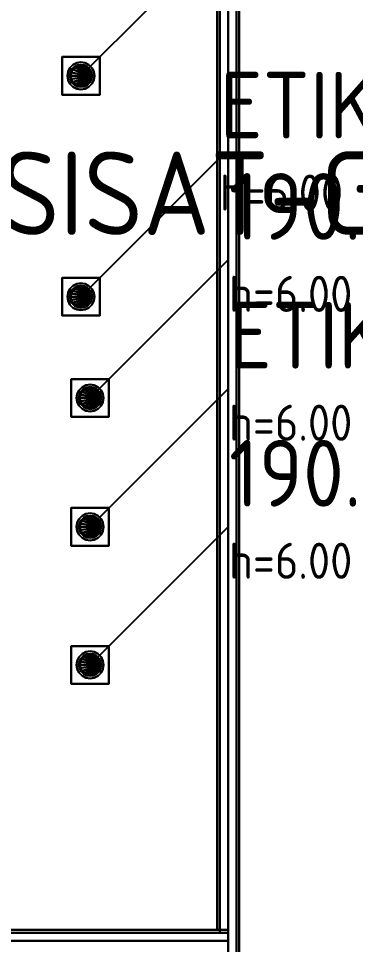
# Model space of a CAD drawing. Header units: metres. Extents: x 0 to 320, y 0 to 192.
# Drawn here: x 186.38 to 198.51, y 57.89 to 91.24 of the extents above; entities that cross this region are included whole.
import ezdxf
from ezdxf.enums import TextEntityAlignment as Align

# ---------------------------------------------------------------- set-up
doc = ezdxf.new("R2010")
doc.units = ezdxf.units.M
for name, color, linetype in [('00-SINIR', 8, 'Continuous'), ('05-CEPHE', 253, 'Continuous'), ('10-CATI-DOSEME', 254, 'Continuous'), ('11-PARAPET', 9, 'Continuous'), ('20-BACA-190', 50, 'Continuous'), ('20-BACA-ETIKETSIZ', 22, 'Continuous'), ('30-BACA-KODU', 7, 'Continuous'), ('31-KILAVUZ-CIZGI', 8, 'Continuous')]:
    doc.layers.add(name, color=color, linetype=linetype)
doc.styles.add('ANNOT', font='isocp.shx')

# ---------------------------------------------------------------- blocks, each defined once
blk = doc.blocks.new('BACA_190_D800_H6000')
at = {"layer": '20-BACA-190'}
mesh = blk.add_polyface(dxfattribs=at)
corners = [(-0.68, -0.68), (0.68, -0.68), (0.68, 0.68), (-0.68, 0.68), (-0.68, -0.68, 0.4), (0.68, -0.68, 0.4), (0.68, 0.68, 0.4), (-0.68, 0.68, 0.4), (0.4, 0, 0.4), (0.38, 0.124, 0.4), (0.38, 0.124, 5.55), (0.4, 0, 5.55), (0.324, 0.235, 0.4), (0.324, 0.235, 5.55), (0.235, 0.324, 0.4), (0.235, 0.324, 5.55), (0.124, 0.38, 0.4), (0.124, 0.38, 5.55), (0, 0.4, 0.4), (0, 0.4, 5.55), (-0.124, 0.38, 0.4), (-0.124, 0.38, 5.55), (-0.235, 0.324, 0.4), (-0.235, 0.324, 5.55), (-0.324, 0.235, 0.4), (-0.324, 0.235, 5.55), (-0.38, 0.124, 0.4), (-0.38, 0.124, 5.55), (-0.4, 0, 0.4), (-0.4, 0, 5.55), (-0.38, -0.124, 0.4), (-0.38, -0.124, 5.55), (-0.324, -0.235, 0.4), (-0.324, -0.235, 5.55), (-0.235, -0.324, 0.4), (-0.235, -0.324, 5.55), (-0.124, -0.38, 0.4), (-0.124, -0.38, 5.55), (0, -0.4, 0.4), (0, -0.4, 5.55), (0.124, -0.38, 0.4), (0.124, -0.38, 5.55), (0.235, -0.324, 0.4), (0.235, -0.324, 5.55), (0.324, -0.235, 0.4), (0.324, -0.235, 5.55), (0.38, -0.124, 0.4), (0.38, -0.124, 5.55), (0.488, 0, 3.13), (0.464, 0.151, 3.13), (0.464, 0.151, 3.27), (0.488, 0, 3.27), (0.395, 0.287, 3.13), (0.395, 0.287, 3.27), (0.287, 0.395, 3.13), (0.287, 0.395, 3.27), (0.151, 0.464, 3.13), (0.151, 0.464, 3.27), (0, 0.488, 3.13), (0, 0.488, 3.27), (-0.151, 0.464, 3.13), (-0.151, 0.464, 3.27), (-0.287, 0.395, 3.13), (-0.287, 0.395, 3.27), (-0.395, 0.287, 3.13), (-0.395, 0.287, 3.27), (-0.464, 0.151, 3.13), (-0.464, 0.151, 3.27), (-0.488, 0, 3.13), (-0.488, 0, 3.27), (-0.464, -0.151, 3.13), (-0.464, -0.151, 3.27), (-0.395, -0.287, 3.13), (-0.395, -0.287, 3.27), (-0.287, -0.395, 3.13), (-0.287, -0.395, 3.27), (-0.151, -0.464, 3.13), (-0.151, -0.464, 3.27), (0, -0.488, 3.13), (0, -0.488, 3.27), (0.151, -0.464, 3.13), (0.151, -0.464, 3.27), (0.287, -0.395, 3.13), (0.287, -0.395, 3.27), (0.395, -0.287, 3.13), (0.395, -0.287, 3.27), (0.464, -0.151, 3.13), (0.464, -0.151, 3.27), (0.335, 0.109, 5.85), (0.352, 0, 5.85), (0.285, 0.207, 5.85), (0.207, 0.285, 5.85), (0.109, 0.335, 5.85), (0, 0.352, 5.85), (-0.109, 0.335, 5.85), (-0.207, 0.285, 5.85), (-0.285, 0.207, 5.85), (-0.335, 0.109, 5.85), (-0.352, 0, 5.85), (-0.335, -0.109, 5.85), (-0.285, -0.207, 5.85), (-0.207, -0.285, 5.85), (-0.109, -0.335, 5.85), (0, -0.352, 5.85), (0.109, -0.335, 5.85), (0.207, -0.285, 5.85), (0.285, -0.207, 5.85), (0.335, -0.109, 5.85), (0.38, 0, 5.85), (0.361, 0.117, 5.85), (0.361, 0.117, 6), (0.38, 0, 6), (0.307, 0.223, 5.85), (0.307, 0.223, 6), (0.223, 0.307, 5.85), (0.223, 0.307, 6), (0.117, 0.361, 5.85), (0.117, 0.361, 6), (0, 0.38, 5.85), (0, 0.38, 6), (-0.117, 0.361, 5.85), (-0.117, 0.361, 6), (-0.223, 0.307, 5.85), (-0.223, 0.307, 6), (-0.307, 0.223, 5.85), (-0.307, 0.223, 6), (-0.361, 0.117, 5.85), (-0.361, 0.117, 6), (-0.38, 0, 5.85), (-0.38, 0, 6), (-0.361, -0.117, 5.85), (-0.361, -0.117, 6), (-0.307, -0.223, 5.85), (-0.307, -0.223, 6), (-0.223, -0.307, 5.85), (-0.223, -0.307, 6), (-0.117, -0.361, 5.85), (-0.117, -0.361, 6), (0, -0.38, 5.85), (0, -0.38, 6), (0.117, -0.361, 5.85), (0.117, -0.361, 6), (0.223, -0.307, 5.85), (0.223, -0.307, 6), (0.307, -0.223, 5.85), (0.307, -0.223, 6), (0.361, -0.117, 5.85), (0.361, -0.117, 6)]
mesh.append_faces([[corners[k] for k in face] for face in [(0, 1, 2, 3), (4, 5, 6, 7), (0, 1, 5, 4), (1, 2, 6, 5), (2, 3, 7, 6), (3, 0, 4, 7), (8, 9, 10, 11), (9, 12, 13, 10), (12, 14, 15, 13), (14, 16, 17, 15), (16, 18, 19, 17), (18, 20, 21, 19), (20, 22, 23, 21), (22, 24, 25, 23), (24, 26, 27, 25), (26, 28, 29, 27), (28, 30, 31, 29), (30, 32, 33, 31), (32, 34, 35, 33), (34, 36, 37, 35), (36, 38, 39, 37), (38, 40, 41, 39), (40, 42, 43, 41), (42, 44, 45, 43), (44, 46, 47, 45), (46, 8, 11, 47), (8, 9, 12), (11, 10, 13), (8, 12, 14), (11, 13, 15), (8, 14, 16), (11, 15, 17), (8, 16, 18), (11, 17, 19), (8, 18, 20), (11, 19, 21), (8, 20, 22), (11, 21, 23), (8, 22, 24), (11, 23, 25), (8, 24, 26), (11, 25, 27), (8, 26, 28), (11, 27, 29), (8, 28, 30), (11, 29, 31), (8, 30, 32), (11, 31, 33), (8, 32, 34), (11, 33, 35), (8, 34, 36), (11, 35, 37), (8, 36, 38), (11, 37, 39), (8, 38, 40), (11, 39, 41), (8, 40, 42), (11, 41, 43), (8, 42, 44), (11, 43, 45), (8, 44, 46), (11, 45, 47), (48, 49, 50, 51), (49, 52, 53, 50), (52, 54, 55, 53), (54, 56, 57, 55), (56, 58, 59, 57), (58, 60, 61, 59), (60, 62, 63, 61), (62, 64, 65, 63), (64, 66, 67, 65), (66, 68, 69, 67), (68, 70, 71, 69), (70, 72, 73, 71), (72, 74, 75, 73), (74, 76, 77, 75), (76, 78, 79, 77), (78, 80, 81, 79), (80, 82, 83, 81), (82, 84, 85, 83), (84, 86, 87, 85), (86, 48, 51, 87), (11, 10, 88, 89), (10, 13, 90, 88), (13, 15, 91, 90), (15, 17, 92, 91), (17, 19, 93, 92), (19, 21, 94, 93), (21, 23, 95, 94), (23, 25, 96, 95), (25, 27, 97, 96), (27, 29, 98, 97), (29, 31, 99, 98), (31, 33, 100, 99), (33, 35, 101, 100), (35, 37, 102, 101), (37, 39, 103, 102), (39, 41, 104, 103), (41, 43, 105, 104), (43, 45, 106, 105), (45, 47, 107, 106), (47, 11, 89, 107), (108, 109, 110, 111), (109, 112, 113, 110), (112, 114, 115, 113), (114, 116, 117, 115), (116, 118, 119, 117), (118, 120, 121, 119), (120, 122, 123, 121), (122, 124, 125, 123), (124, 126, 127, 125), (126, 128, 129, 127), (128, 130, 131, 129), (130, 132, 133, 131), (132, 134, 135, 133), (134, 136, 137, 135), (136, 138, 139, 137), (138, 140, 141, 139), (140, 142, 143, 141), (142, 144, 145, 143), (144, 146, 147, 145), (146, 108, 111, 147), (108, 109, 112), (111, 110, 113), (108, 112, 114), (111, 113, 115), (108, 114, 116), (111, 115, 117), (108, 116, 118), (111, 117, 119), (108, 118, 120), (111, 119, 121), (108, 120, 122), (111, 121, 123), (108, 122, 124), (111, 123, 125), (108, 124, 126), (111, 125, 127), (108, 126, 128), (111, 127, 129), (108, 128, 130), (111, 129, 131), (108, 130, 132), (111, 131, 133), (108, 132, 134), (111, 133, 135), (108, 134, 136), (111, 135, 137), (108, 136, 138), (111, 137, 139), (108, 138, 140), (111, 139, 141), (108, 140, 142), (111, 141, 143), (108, 142, 144), (111, 143, 145), (108, 144, 146), (111, 145, 147)]])
blk = doc.blocks.new('BACA_ETIKETSIZ_D800_H6000')
at = {"layer": '20-BACA-ETIKETSIZ'}
mesh = blk.add_polyface(dxfattribs=at)
corners = [(-0.68, -0.68), (0.68, -0.68), (0.68, 0.68), (-0.68, 0.68), (-0.68, -0.68, 0.4), (0.68, -0.68, 0.4), (0.68, 0.68, 0.4), (-0.68, 0.68, 0.4), (0.4, 0, 0.4), (0.38, 0.124, 0.4), (0.38, 0.124, 5.55), (0.4, 0, 5.55), (0.324, 0.235, 0.4), (0.324, 0.235, 5.55), (0.235, 0.324, 0.4), (0.235, 0.324, 5.55), (0.124, 0.38, 0.4), (0.124, 0.38, 5.55), (0, 0.4, 0.4), (0, 0.4, 5.55), (-0.124, 0.38, 0.4), (-0.124, 0.38, 5.55), (-0.235, 0.324, 0.4), (-0.235, 0.324, 5.55), (-0.324, 0.235, 0.4), (-0.324, 0.235, 5.55), (-0.38, 0.124, 0.4), (-0.38, 0.124, 5.55), (-0.4, 0, 0.4), (-0.4, 0, 5.55), (-0.38, -0.124, 0.4), (-0.38, -0.124, 5.55), (-0.324, -0.235, 0.4), (-0.324, -0.235, 5.55), (-0.235, -0.324, 0.4), (-0.235, -0.324, 5.55), (-0.124, -0.38, 0.4), (-0.124, -0.38, 5.55), (0, -0.4, 0.4), (0, -0.4, 5.55), (0.124, -0.38, 0.4), (0.124, -0.38, 5.55), (0.235, -0.324, 0.4), (0.235, -0.324, 5.55), (0.324, -0.235, 0.4), (0.324, -0.235, 5.55), (0.38, -0.124, 0.4), (0.38, -0.124, 5.55), (0.488, 0, 3.13), (0.464, 0.151, 3.13), (0.464, 0.151, 3.27), (0.488, 0, 3.27), (0.395, 0.287, 3.13), (0.395, 0.287, 3.27), (0.287, 0.395, 3.13), (0.287, 0.395, 3.27), (0.151, 0.464, 3.13), (0.151, 0.464, 3.27), (0, 0.488, 3.13), (0, 0.488, 3.27), (-0.151, 0.464, 3.13), (-0.151, 0.464, 3.27), (-0.287, 0.395, 3.13), (-0.287, 0.395, 3.27), (-0.395, 0.287, 3.13), (-0.395, 0.287, 3.27), (-0.464, 0.151, 3.13), (-0.464, 0.151, 3.27), (-0.488, 0, 3.13), (-0.488, 0, 3.27), (-0.464, -0.151, 3.13), (-0.464, -0.151, 3.27), (-0.395, -0.287, 3.13), (-0.395, -0.287, 3.27), (-0.287, -0.395, 3.13), (-0.287, -0.395, 3.27), (-0.151, -0.464, 3.13), (-0.151, -0.464, 3.27), (0, -0.488, 3.13), (0, -0.488, 3.27), (0.151, -0.464, 3.13), (0.151, -0.464, 3.27), (0.287, -0.395, 3.13), (0.287, -0.395, 3.27), (0.395, -0.287, 3.13), (0.395, -0.287, 3.27), (0.464, -0.151, 3.13), (0.464, -0.151, 3.27), (0.335, 0.109, 5.85), (0.352, 0, 5.85), (0.285, 0.207, 5.85), (0.207, 0.285, 5.85), (0.109, 0.335, 5.85), (0, 0.352, 5.85), (-0.109, 0.335, 5.85), (-0.207, 0.285, 5.85), (-0.285, 0.207, 5.85), (-0.335, 0.109, 5.85), (-0.352, 0, 5.85), (-0.335, -0.109, 5.85), (-0.285, -0.207, 5.85), (-0.207, -0.285, 5.85), (-0.109, -0.335, 5.85), (0, -0.352, 5.85), (0.109, -0.335, 5.85), (0.207, -0.285, 5.85), (0.285, -0.207, 5.85), (0.335, -0.109, 5.85), (0.38, 0, 5.85), (0.361, 0.117, 5.85), (0.361, 0.117, 6), (0.38, 0, 6), (0.307, 0.223, 5.85), (0.307, 0.223, 6), (0.223, 0.307, 5.85), (0.223, 0.307, 6), (0.117, 0.361, 5.85), (0.117, 0.361, 6), (0, 0.38, 5.85), (0, 0.38, 6), (-0.117, 0.361, 5.85), (-0.117, 0.361, 6), (-0.223, 0.307, 5.85), (-0.223, 0.307, 6), (-0.307, 0.223, 5.85), (-0.307, 0.223, 6), (-0.361, 0.117, 5.85), (-0.361, 0.117, 6), (-0.38, 0, 5.85), (-0.38, 0, 6), (-0.361, -0.117, 5.85), (-0.361, -0.117, 6), (-0.307, -0.223, 5.85), (-0.307, -0.223, 6), (-0.223, -0.307, 5.85), (-0.223, -0.307, 6), (-0.117, -0.361, 5.85), (-0.117, -0.361, 6), (0, -0.38, 5.85), (0, -0.38, 6), (0.117, -0.361, 5.85), (0.117, -0.361, 6), (0.223, -0.307, 5.85), (0.223, -0.307, 6), (0.307, -0.223, 5.85), (0.307, -0.223, 6), (0.361, -0.117, 5.85), (0.361, -0.117, 6)]
mesh.append_faces([[corners[k] for k in face] for face in [(0, 1, 2, 3), (4, 5, 6, 7), (0, 1, 5, 4), (1, 2, 6, 5), (2, 3, 7, 6), (3, 0, 4, 7), (8, 9, 10, 11), (9, 12, 13, 10), (12, 14, 15, 13), (14, 16, 17, 15), (16, 18, 19, 17), (18, 20, 21, 19), (20, 22, 23, 21), (22, 24, 25, 23), (24, 26, 27, 25), (26, 28, 29, 27), (28, 30, 31, 29), (30, 32, 33, 31), (32, 34, 35, 33), (34, 36, 37, 35), (36, 38, 39, 37), (38, 40, 41, 39), (40, 42, 43, 41), (42, 44, 45, 43), (44, 46, 47, 45), (46, 8, 11, 47), (8, 9, 12), (11, 10, 13), (8, 12, 14), (11, 13, 15), (8, 14, 16), (11, 15, 17), (8, 16, 18), (11, 17, 19), (8, 18, 20), (11, 19, 21), (8, 20, 22), (11, 21, 23), (8, 22, 24), (11, 23, 25), (8, 24, 26), (11, 25, 27), (8, 26, 28), (11, 27, 29), (8, 28, 30), (11, 29, 31), (8, 30, 32), (11, 31, 33), (8, 32, 34), (11, 33, 35), (8, 34, 36), (11, 35, 37), (8, 36, 38), (11, 37, 39), (8, 38, 40), (11, 39, 41), (8, 40, 42), (11, 41, 43), (8, 42, 44), (11, 43, 45), (8, 44, 46), (11, 45, 47), (48, 49, 50, 51), (49, 52, 53, 50), (52, 54, 55, 53), (54, 56, 57, 55), (56, 58, 59, 57), (58, 60, 61, 59), (60, 62, 63, 61), (62, 64, 65, 63), (64, 66, 67, 65), (66, 68, 69, 67), (68, 70, 71, 69), (70, 72, 73, 71), (72, 74, 75, 73), (74, 76, 77, 75), (76, 78, 79, 77), (78, 80, 81, 79), (80, 82, 83, 81), (82, 84, 85, 83), (84, 86, 87, 85), (86, 48, 51, 87), (11, 10, 88, 89), (10, 13, 90, 88), (13, 15, 91, 90), (15, 17, 92, 91), (17, 19, 93, 92), (19, 21, 94, 93), (21, 23, 95, 94), (23, 25, 96, 95), (25, 27, 97, 96), (27, 29, 98, 97), (29, 31, 99, 98), (31, 33, 100, 99), (33, 35, 101, 100), (35, 37, 102, 101), (37, 39, 103, 102), (39, 41, 104, 103), (41, 43, 105, 104), (43, 45, 106, 105), (45, 47, 107, 106), (47, 11, 89, 107), (108, 109, 110, 111), (109, 112, 113, 110), (112, 114, 115, 113), (114, 116, 117, 115), (116, 118, 119, 117), (118, 120, 121, 119), (120, 122, 123, 121), (122, 124, 125, 123), (124, 126, 127, 125), (126, 128, 129, 127), (128, 130, 131, 129), (130, 132, 133, 131), (132, 134, 135, 133), (134, 136, 137, 135), (136, 138, 139, 137), (138, 140, 141, 139), (140, 142, 143, 141), (142, 144, 145, 143), (144, 146, 147, 145), (146, 108, 111, 147), (108, 109, 112), (111, 110, 113), (108, 112, 114), (111, 113, 115), (108, 114, 116), (111, 115, 117), (108, 116, 118), (111, 117, 119), (108, 118, 120), (111, 119, 121), (108, 120, 122), (111, 121, 123), (108, 122, 124), (111, 123, 125), (108, 124, 126), (111, 125, 127), (108, 126, 128), (111, 127, 129), (108, 128, 130), (111, 129, 131), (108, 130, 132), (111, 131, 133), (108, 132, 134), (111, 133, 135), (108, 134, 136), (111, 135, 137), (108, 136, 138), (111, 137, 139), (108, 138, 140), (111, 139, 141), (108, 140, 142), (111, 141, 143), (108, 142, 144), (111, 143, 145), (108, 144, 146), (111, 145, 147)]])

msp = doc.modelspace()

# ---------------------------------------------------------------- linework, layer by layer
at = {"layer": '00-SINIR'}
for points in [[(193.928, 48.068), (300.007, 48.068), (300.007, 127.628), (193.928, 127.628)], [(184.811, 58.013), (193.928, 58.013), (193.928, 111.881), (184.811, 111.881)]]:
    msp.add_lwpolyline(points, close=True, dxfattribs=at)
at = {"layer": '31-KILAVUZ-CIZGI'}
for points in [[(188.624, 89.174, 23.5), (188.624, 89.174, 26), (193.624, 94.174, 26)], [(188.624, 81.218, 23.5), (188.624, 81.218, 26), (193.624, 86.218, 26)], [(188.955, 77.571, 23.5), (188.955, 77.571, 26), (193.955, 82.571, 26)], [(188.955, 72.93, 23.5), (188.955, 72.93, 26), (193.955, 77.93, 26)], [(188.955, 67.958, 23.5), (188.955, 67.958, 26), (193.955, 72.958, 26)]]:
    msp.add_polyline3d(points, dxfattribs=at)

# ---------------------------------------------------------------- block references
at = {"layer": '20-BACA-190'}
for p in [(188.624, 89.174, 17.5), (188.955, 77.571, 17.5), (188.955, 67.958, 17.5)]:
    msp.add_blockref('BACA_190_D800_H6000', p, dxfattribs=at)
at = {"layer": '20-BACA-ETIKETSIZ'}
for p in [(188.624, 81.218, 17.5), (188.955, 72.93, 17.5)]:
    msp.add_blockref('BACA_ETIKETSIZ_D800_H6000', p, dxfattribs=at)

# ---------------------------------------------------------------- texts
at = {"layer": '30-BACA-KODU', "color": 22, "style": 'ANNOT'}
for s, p in [('ETIKETSIZ-E2', (193.624, 86.918, 26)), ('ETIKETSIZ-E3', (193.955, 78.63, 26))]:
    msp.add_text(s, height=2.4, dxfattribs=at).set_placement(p)
at = {"layer": '30-BACA-KODU', "color": 8, "style": 'ANNOT'}
msp.add_text('E-DOGU-TESISAT-GALERISI', height=3, dxfattribs=at).set_placement((189.369, 84.947, 17.7), align=Align.MIDDLE_CENTER)
for p in [(193.624, 84.317, 26), (193.955, 80.671, 26), (193.955, 76.03, 26), (193.955, 71.058, 26)]:
    msp.add_text('h=6.00  tepe +23.50', height=1.3, dxfattribs=at).set_placement(p)
at = {"layer": '30-BACA-KODU', "color": 50, "style": 'ANNOT'}
for s, p in [('190.4', (193.955, 83.271, 26)), ('190.3', (193.955, 73.658, 26))]:
    msp.add_text(s, height=2.4, dxfattribs=at).set_placement(p)

# ---------------------------------------------------------------- meshes
at = {"layer": '05-CEPHE'}
mesh = msp.add_polyface(dxfattribs=at)
corners = [(193.928, 48.068), (300.007, 48.068), (300.007, 48.468), (193.928, 48.468), (193.928, 48.068, 13.1), (300.007, 48.068, 13.1), (300.007, 48.468, 13.1), (193.928, 48.468, 13.1), (193.928, 127.228), (300.007, 127.228), (300.007, 127.628), (193.928, 127.628), (193.928, 127.228, 13.1), (300.007, 127.228, 13.1), (300.007, 127.628, 13.1), (193.928, 127.628, 13.1), (194.328, 48.468), (194.328, 127.228), (194.328, 48.468, 13.1), (194.328, 127.228, 13.1), (299.608, 48.468), (299.608, 127.228), (299.608, 48.468, 13.1), (299.608, 127.228, 13.1)]
mesh.append_faces([[corners[k] for k in face] for face in [(0, 1, 2, 3), (4, 5, 6, 7), (0, 1, 5, 4), (1, 2, 6, 5), (2, 3, 7, 6), (3, 0, 4, 7), (8, 9, 10, 11), (12, 13, 14, 15), (8, 9, 13, 12), (9, 10, 14, 13), (10, 11, 15, 14), (11, 8, 12, 15), (3, 16, 17, 8), (7, 18, 19, 12), (3, 16, 18, 7), (16, 17, 19, 18), (17, 8, 12, 19), (8, 3, 7, 12), (20, 2, 9, 21), (22, 6, 13, 23), (20, 2, 6, 22), (2, 9, 13, 6), (9, 21, 23, 13), (21, 20, 22, 23)]])
mesh = msp.add_polyface(dxfattribs=at)
corners = [(184.811, 58.013), (193.928, 58.013), (193.928, 58.413), (184.811, 58.413), (184.811, 58.013, 17.1), (193.928, 58.013, 17.1), (193.928, 58.413, 17.1), (184.811, 58.413, 17.1), (184.811, 111.481), (193.928, 111.481), (193.928, 111.881), (184.811, 111.881), (184.811, 111.481, 17.1), (193.928, 111.481, 17.1), (193.928, 111.881, 17.1), (184.811, 111.881, 17.1), (185.211, 58.413), (185.211, 111.481), (185.211, 58.413, 17.1), (185.211, 111.481, 17.1), (193.528, 58.413), (193.528, 111.481), (193.528, 58.413, 17.1), (193.528, 111.481, 17.1)]
mesh.append_faces([[corners[k] for k in face] for face in [(0, 1, 2, 3), (4, 5, 6, 7), (0, 1, 5, 4), (1, 2, 6, 5), (2, 3, 7, 6), (3, 0, 4, 7), (8, 9, 10, 11), (12, 13, 14, 15), (8, 9, 13, 12), (9, 10, 14, 13), (10, 11, 15, 14), (11, 8, 12, 15), (3, 16, 17, 8), (7, 18, 19, 12), (3, 16, 18, 7), (16, 17, 19, 18), (17, 8, 12, 19), (8, 3, 7, 12), (20, 2, 9, 21), (22, 6, 13, 23), (20, 2, 6, 22), (2, 9, 13, 6), (9, 21, 23, 13), (21, 20, 22, 23)]])
at = {"layer": '10-CATI-DOSEME'}
mesh = msp.add_polyface(dxfattribs=at)
corners = [(193.928, 48.068, 13.1), (300.007, 48.068, 13.1), (300.007, 127.628, 13.1), (193.928, 127.628, 13.1), (193.928, 48.068, 13.5), (300.007, 48.068, 13.5), (300.007, 127.628, 13.5), (193.928, 127.628, 13.5)]
mesh.append_faces([[corners[k] for k in face] for face in [(0, 1, 2, 3), (4, 5, 6, 7), (0, 1, 5, 4), (1, 2, 6, 5), (2, 3, 7, 6), (3, 0, 4, 7)]])
mesh = msp.add_polyface(dxfattribs=at)
corners = [(184.811, 58.013, 17.1), (193.928, 58.013, 17.1), (193.928, 111.881, 17.1), (184.811, 111.881, 17.1), (184.811, 58.013, 17.5), (193.928, 58.013, 17.5), (193.928, 111.881, 17.5), (184.811, 111.881, 17.5)]
mesh.append_faces([[corners[k] for k in face] for face in [(0, 1, 2, 3), (4, 5, 6, 7), (0, 1, 5, 4), (1, 2, 6, 5), (2, 3, 7, 6), (3, 0, 4, 7)]])
at = {"layer": '11-PARAPET'}
mesh = msp.add_polyface(dxfattribs=at)
corners = [(193.928, 48.068, 13.5), (300.007, 48.068, 13.5), (300.007, 48.367, 13.5), (193.928, 48.367, 13.5), (193.928, 48.068, 14.5), (300.007, 48.068, 14.5), (300.007, 48.367, 14.5), (193.928, 48.367, 14.5), (193.928, 127.328, 13.5), (300.007, 127.328, 13.5), (300.007, 127.628, 13.5), (193.928, 127.628, 13.5), (193.928, 127.328, 14.5), (300.007, 127.328, 14.5), (300.007, 127.628, 14.5), (193.928, 127.628, 14.5), (194.228, 48.367, 13.5), (194.228, 127.328, 13.5), (194.228, 48.367, 14.5), (194.228, 127.328, 14.5), (299.707, 48.367, 13.5), (299.707, 127.328, 13.5), (299.707, 48.367, 14.5), (299.707, 127.328, 14.5)]
mesh.append_faces([[corners[k] for k in face] for face in [(0, 1, 2, 3), (4, 5, 6, 7), (0, 1, 5, 4), (1, 2, 6, 5), (2, 3, 7, 6), (3, 0, 4, 7), (8, 9, 10, 11), (12, 13, 14, 15), (8, 9, 13, 12), (9, 10, 14, 13), (10, 11, 15, 14), (11, 8, 12, 15), (3, 16, 17, 8), (7, 18, 19, 12), (3, 16, 18, 7), (16, 17, 19, 18), (17, 8, 12, 19), (8, 3, 7, 12), (20, 2, 9, 21), (22, 6, 13, 23), (20, 2, 6, 22), (2, 9, 13, 6), (9, 21, 23, 13), (21, 20, 22, 23)]])
mesh = msp.add_polyface(dxfattribs=at)
corners = [(184.811, 58.013, 17.5), (193.928, 58.013, 17.5), (193.928, 58.312, 17.5), (184.811, 58.312, 17.5), (184.811, 58.013, 18.6), (193.928, 58.013, 18.6), (193.928, 58.312, 18.6), (184.811, 58.312, 18.6), (184.811, 111.581, 17.5), (193.928, 111.581, 17.5), (193.928, 111.881, 17.5), (184.811, 111.881, 17.5), (184.811, 111.581, 18.6), (193.928, 111.581, 18.6), (193.928, 111.881, 18.6), (184.811, 111.881, 18.6), (185.111, 58.312, 17.5), (185.111, 111.581, 17.5), (185.111, 58.312, 18.6), (185.111, 111.581, 18.6), (193.627, 58.312, 17.5), (193.627, 111.581, 17.5), (193.627, 58.312, 18.6), (193.627, 111.581, 18.6)]
mesh.append_faces([[corners[k] for k in face] for face in [(0, 1, 2, 3), (4, 5, 6, 7), (0, 1, 5, 4), (1, 2, 6, 5), (2, 3, 7, 6), (3, 0, 4, 7), (8, 9, 10, 11), (12, 13, 14, 15), (8, 9, 13, 12), (9, 10, 14, 13), (10, 11, 15, 14), (11, 8, 12, 15), (3, 16, 17, 8), (7, 18, 19, 12), (3, 16, 18, 7), (16, 17, 19, 18), (17, 8, 12, 19), (8, 3, 7, 12), (20, 2, 9, 21), (22, 6, 13, 23), (20, 2, 6, 22), (2, 9, 13, 6), (9, 21, 23, 13), (21, 20, 22, 23)]])

doc.saveas('drawing.dxf')
